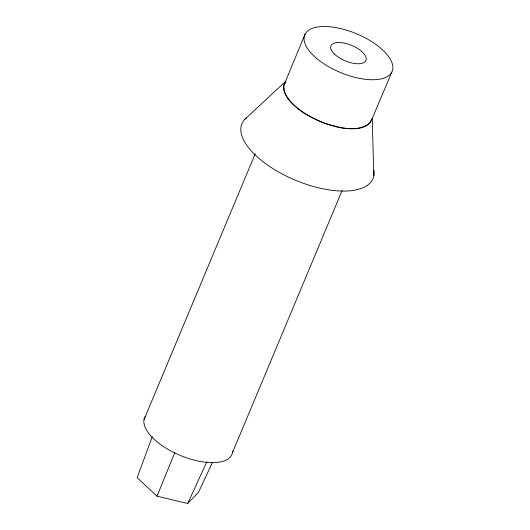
<?xml version="1.0" encoding="UTF-8"?>
<svg xmlns="http://www.w3.org/2000/svg" width="530" height="530" viewBox="0 0 530 530"><rect width="100%" height="100%" fill="white"/><g stroke="black" fill="none" stroke-linecap="round" stroke-linejoin="round"><path stroke-width="0.79" d="M152.289 436.687L137.137 477.669L157.006 496.173L187.673 503.5L198.465 492.324L212.417 462.511M157.006 496.173L174.84 452.593M391.789 72.166A47.362 20.988 22.7 0 1 318.265 59.718A47.362 20.988 22.7 0 1 335.318 27.487A47.362 20.988 22.7 0 1 391.789 72.166L372.226 118.534C367.641 130.817 351.383 129.174 340.876 127.862C327.195 124.895 313.998 119.727 302.292 111.996C293.819 105.543 283.219 97.46 283.722 85.641L305.121 34.086M144.034 419.581L255.274 153.654M232.531 452.481L342.181 190.363M373.829 175.814L372.226 118.534L369.655 123.397C356.193 133.03 338.279 127.405 323.87 123.026C308.361 116.209 291.579 107.676 284.173 91.617L283.722 85.641L285.849 81.468M187.673 503.5L206.832 461.809M283.722 85.641L285.928 81.474M244.933 119.184L285.697 81.335M232.703 451.083A47.362 20.988 22.7 0 1 182.313 456.25A47.362 20.988 22.7 0 1 145.141 416.646M373.928 170.256A71.046 31.475 22.7 0 1 296.005 180.472A71.046 31.475 22.7 0 1 246.576 117.693M334.258 53.894A18.948 8.394 22.7 0 0 364.819 61.937A18.948 8.394 22.7 0 0 346.295 43.539A18.948 8.394 22.7 0 0 334.258 53.894"/></g></svg>
